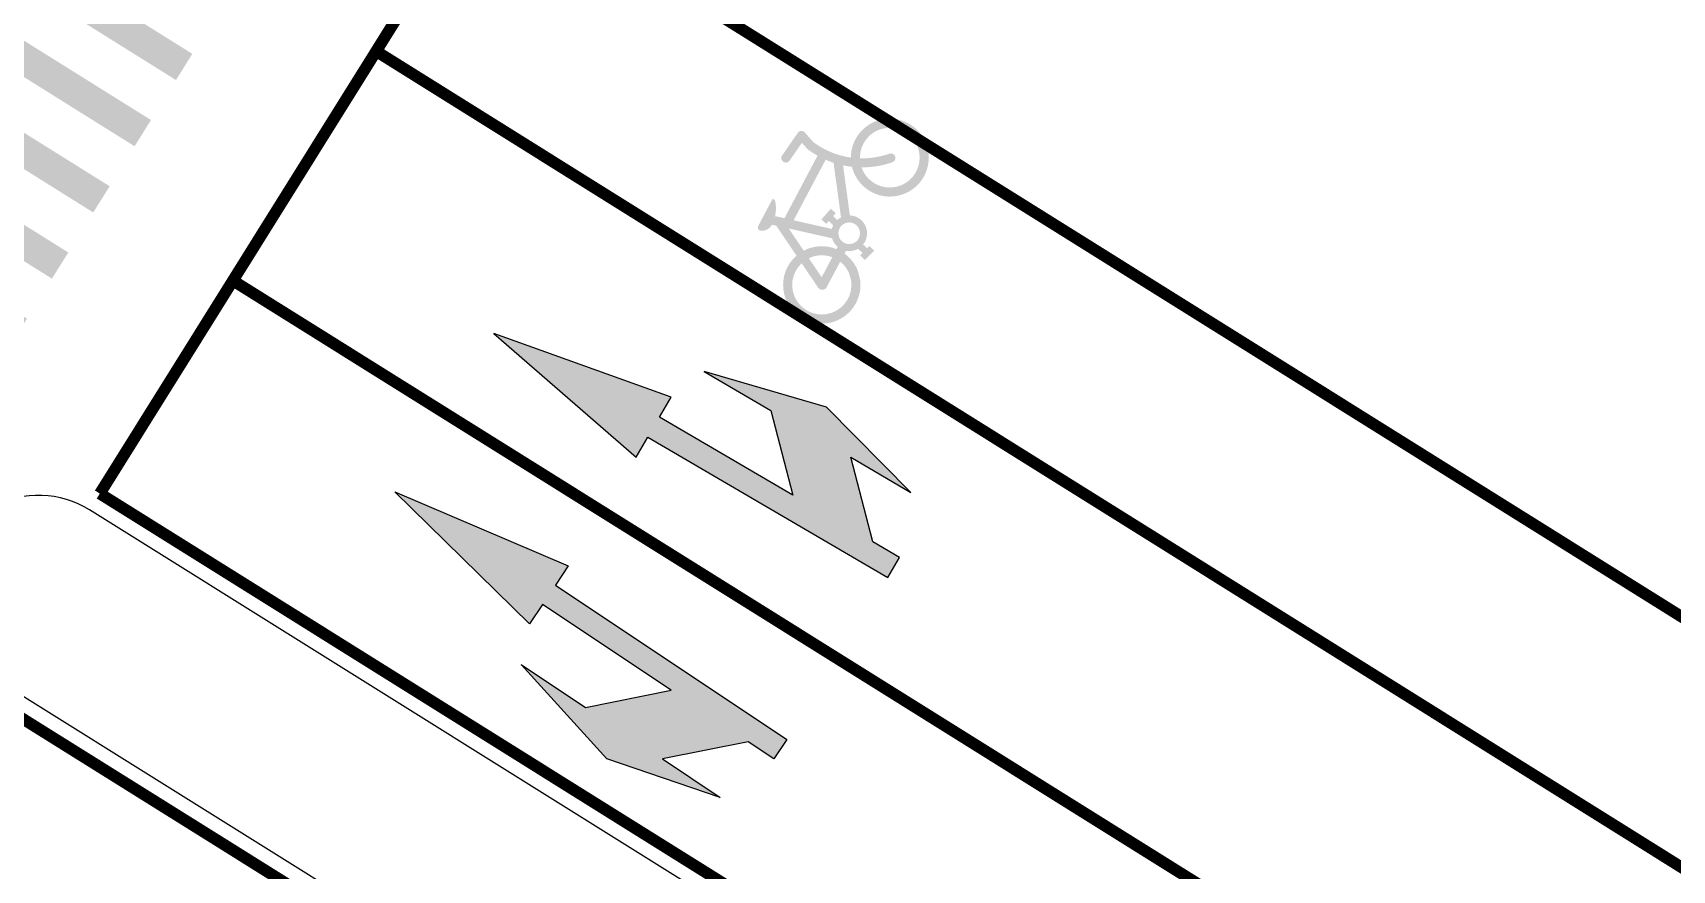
# Model space of a CAD drawing. Header units: millimetres. Extents: x 67532 to 67858, y 50657 to 50929.
# Drawn here: x 67722.75 to 67743.98, y 50757.08 to 50767.91 of the extents above; entities that cross this region are included whole.
import ezdxf

# ---------------------------------------------------------------- set-up
doc = ezdxf.new("R2010")
doc.units = ezdxf.units.MM
doc.linetypes.add('DASHDOT', pattern=[25.399999999999995, 12.7, -6.349999999999998, 0, -6.349999999999998])
for name, color, linetype in [('@-地面图案', 7, 'Continuous'), ('@-路面边线', 7, 'Continuous'), ('RD-中线', 1, 'DASHDOT')]:
    doc.layers.add(name, color=color, linetype=linetype)
doc.layers.add('@-道路标线', color=7, linetype='Continuous', lineweight=0)

# ---------------------------------------------------------------- blocks, each defined once
blk = doc.blocks.new('*U2')
at = {"layer": '@-路面边线'}
h = blk.add_hatch(color=256, dxfattribs=at)
h.dxf.hatch_style = 1
h.paths.add_polyline_path([(-6.170362002423824e-12, -3.855670105498916e-12), (-6.590505918779854e-12, -3.999999999998119), (0.3999999999929134, -3.999999999995539), (0.3999999999933334, -1.27542421068938e-12)])
blk = doc.blocks.new('*U3')
at = {"layer": '@-路面边线', "color": 0, "linetype": 'ByBlock', "lineweight": -2, "transparency": 16777216, "rotation": 238.0000000000107}
for p in [(67726.95930303297, 50771.06628763201), (67726.4240845761, 50770.20975905489), (67725.88886611922, 50769.35323047778), (67725.35364766234, 50768.49670190066), (67724.81842920546, 50767.64017332354), (67724.28321074859, 50766.78364474642), (67723.74799229171, 50765.9271161693), (67723.21277383485, 50765.07058759218), (67722.67755537797, 50764.21405901507), (67722.1423369211, 50763.35753043795), (67721.60711846422, 50762.50100186083), (67721.07190000734, 50761.64447328371), (67720.53668155047, 50760.78794470659), (67720.00146309359, 50759.93141612948), (67719.46624463671, 50759.07488755236), (67718.93102617984, 50758.21835897524), (67718.39580772296, 50757.36183039812), (67717.86058926609, 50756.505301821), (67717.32537080921, 50755.64877324389), (67716.79015235233, 50754.79224466677), (67716.25493389546, 50753.93571608965), (67715.7197154386, 50753.07918751254)]:
    blk.add_blockref('*U2', p, dxfattribs=at)
blk = doc.blocks.new('6米直行加右转')
at = {"layer": '@-地面图案'}
blk.add_hatch(color=256, dxfattribs=at).paths.add_polyline_path([(1.600000000000023, -0.1500000000000057), (3.600000000000023, -0.1500000000000057), (3.600000000000023, -0.4500000000000171), (5.999999999999999, -2.846334279382745e-14), (3.600000000000023, 0.4499999999999604), (3.600000000000022, 0.1500000000000057), (0, 0.1500000000000057), (0, -0.1500000000000057), (0.399999999999977, -0.1500000000000057), (1.199999999999989, -0.9500000000000169), (0.300000000000012, -0.9500000000000169), (1.800000000000011, -1.349999999999994), (3.399999999999977, -0.9500000000000172), (2.399999999999977, -0.950000000000017)])
at = {"layer": '@-地面图案', "linetype": 'Continuous'}
blk.add_lwpolyline([(1.800000000000011, -1.349999999999994), (3.399999999999977, -0.950000000000017), (2.399999999999977, -0.950000000000017), (1.600000000000023, -0.1500000000000057), (3.600000000000023, -0.1500000000000057), (3.600000000000023, -0.4500000000000171), (6, -2.842170943040401e-14), (3.600000000000023, 0.4499999999999602), (3.600000000000023, 0.1500000000000057), (0, 0.1500000000000057), (0, -0.1500000000000057), (0.3999999999999773, -0.1500000000000057), (1.199999999999989, -0.950000000000017), (0.3000000000000114, -0.950000000000017)], close=True, dxfattribs=at)

msp = doc.modelspace()

# ---------------------------------------------------------------- hatches: boundary and pattern name
at = {"layer": '@-道路标线'}
h = msp.add_hatch(color=7, dxfattribs=at)
edge = h.paths.add_edge_path()
edge.add_line((67732.37859591423, 50765.41597209642), (67732.3216417897, 50765.4287680186))
edge.add_ellipse((67731.91719839693, 50765.6406800539), major_axis=(-0.294394630429992, 0.3490151165421425), ratio=0.9999805706952836, start_angle=200.1195756284293, end_angle=202.1999952957983, ccw=False)
edge.add_ellipse((67732.1914089227, 50765.50168023157), major_axis=(0.1149100332357679, 0.0969267380229854), ratio=0.9999999506772708, start_angle=219.8589830386828, end_angle=284.2785924977287, ccw=False)
edge.add_ellipse((67732.18229836193, 50765.39295434783), major_axis=(0.03273972851761595, 0.02761599661588862), ratio=0.9999998303205472, start_angle=113.18325781182659, end_angle=206.501347011118, ccw=False)
edge.add_line((67732.14402359113, 50765.41217867372), (67732.32950334801, 50765.76251340828))
edge.add_ellipse((67732.32666280512, 50765.72095168266), major_axis=(0.03184328155220946, 0.02685984262549533), ratio=0.9999998508462595, start_angle=310.81329457208363, end_angle=405.9425271505703, ccw=False)
edge.add_ellipse((67731.91719839693, 50765.6406800539), major_axis=(0.3490162879078428, 0.2943956184782341), ratio=0.999999995276094, start_angle=307.0992444217952, end_angle=329.14455822133897, ccw=False)
edge.add_line((67732.36253172052, 50765.53988618305), (67732.48374457615, 50765.51265320371))
edge.add_line((67732.48374457663, 50765.5126532045), (67732.91245698457, 50766.32240652926))
edge.add_ellipse((67733.49070117905, 50767.34957930891), major_axis=(-0.7600104331305128, 0.9010189129633899), ratio=0.9999997747193812, start_angle=102.93400800517048, end_angle=110.4751074252666, ccw=False)
edge.add_line((67732.78265478174, 50766.40717782047), (67732.710069813, 50766.48882041081))
edge.add_line((67732.71006981347, 50766.4888204116), (67732.55000963074, 50766.25828669615))
edge.add_ellipse((67732.50180066413, 50766.29175831027), major_axis=(-0.03784060916535394, 0.04486136380470548), ratio=0.9999999969862579, start_angle=15.0799806736444, end_angle=195.0799806736443, ccw=False)
edge.add_line((67732.45359169722, 50766.32522992567), (67732.65272369805, 50766.61203854987))
edge.add_ellipse((67732.70438705572, 50766.58354227605), major_axis=(-0.03804159580121894, 0.04509964048127858), ratio=0.9999999565071804, start_angle=-94.40099306387123, end_angle=20.972252427922285, ccw=False)
edge.add_line((67732.75227288695, 50766.61801091996), (67732.86235664075, 50766.49419021254))
edge.add_ellipse((67733.49070117905, 50767.34957930891), major_axis=(0.8112959646659608, 0.684329028649221), ratio=0.9999999809832021, start_angle=193.5523853715453, end_angle=221.8935450160579)
edge.add_ellipse((67733.84791913517, 50766.29718370116), major_axis=(0.3853859938839992, 0.325073505028759), ratio=0.9999999808311439, start_angle=-98.18991527179861, end_angle=139.7104712913849, ccw=False)
edge.add_ellipse((67733.84791913517, 50766.29718370116), major_axis=(0.3853859927569904, 0.3250735040781263), ratio=0.9999999833191034, start_angle=153.487581228541, end_angle=261.8100847081013, ccw=False)
edge.add_ellipse((67733.49070117905, 50767.34957930891), major_axis=(0.9010187508633858, 0.760010296398983), ratio=0.9999999987140331, start_angle=217.7231741279261, end_angle=223.3859971820988, ccw=False)
edge.add_line((67733.24302690352, 50766.19714375249), (67733.3312366185, 50765.54958071245))
edge.add_ellipse((67733.32247733914, 50765.31854439204), major_axis=(0.1767276357335071, 0.1490699529693575), ratio=0.9999999485642296, start_angle=280.9424230675123, end_angle=407.6811191826454, ccw=False)
edge.add_line((67733.5023838323, 50765.17332677574), (67733.5552118381, 50765.12326954467))
edge.add_line((67733.55521183909, 50765.12326954625), (67733.58670881088, 50765.15427460913))
edge.add_line((67733.5867088096, 50765.15427460883), (67733.64682145944, 50765.0932082455))
edge.add_line((67733.64682145894, 50765.0932082447), (67733.5248497913, 50764.97314148118))
edge.add_line((67733.52484979128, 50764.97314148118), (67733.46473714225, 50765.03420784402))
edge.add_line((67733.46473714225, 50765.03420784402), (67733.49410849041, 50765.06312048561))
edge.add_line((67733.49410849198, 50765.06312048461), (67733.43669354054, 50765.11752408394))
edge.add_ellipse((67733.32247733914, 50765.31854439204), major_axis=(-0.1490699470323427, 0.1767276286949687), ratio=0.9999998710940378, start_angle=156.077858777343, end_angle=169.4568067655877, ccw=False)
edge.add_line((67733.38707964412, 50765.09655104399), (67733.35686364803, 50765.08991349327))
edge.add_ellipse((67733.32247733914, 50765.31854439204), major_axis=(0.1767276339232337, 0.14906995144239), ratio=0.99999997824153, start_angle=219.2364363992578, end_angle=238.4055656186149, ccw=False)
edge.add_line((67733.27988431306, 50765.09129928119), (67733.26129268129, 50765.05618335104))
edge.add_ellipse((67732.9678657976, 50764.6504582893), major_axis=(-0.322838753978768, 0.3827366184622535), ratio=0.999999957172602, start_angle=251.5529690226818, end_angle=283.97727336007733, ccw=False)
edge.add_line((67733.43309124911, 50764.83559996339), (67733.46425522439, 50764.71610649674))
edge.add_ellipse((67732.9678657976, 50764.6504582893), major_axis=(0.3827366019810827, 0.3228387400768831), ratio=0.9999999765459381, start_angle=90.72597712170881, end_angle=327.3860601384187, ccw=False)
edge.add_line((67732.64020357287, 50765.02907367869), (67732.37859591156, 50765.4159720992))
edge = h.paths.add_edge_path(flags=16)
edge.add_line((67732.60244061664, 50765.48598568357), (67733.09817550474, 50765.37460857676))
edge.add_ellipse((67733.32247733914, 50765.31854439204), major_axis=(0.176727881901056, 0.1490701606119529), ratio=0.9999989921065656, start_angle=113.33312174311399, end_angle=125.81877227170509, ccw=False)
edge.add_line((67733.11560101717, 50765.42177564692), (67733.0579968895, 50765.47635850126))
edge.add_line((67733.05799688795, 50765.47635850224), (67733.02617189202, 50765.44040014451))
edge.add_line((67733.0261718925, 50765.44040014531), (67732.9620048969, 50765.49719123606))
edge.add_line((67732.9620048964, 50765.49719123527), (67733.0844092502, 50765.63549320939))
edge.add_line((67733.0844092497, 50765.6354932086), (67733.14857624818, 50765.57870211716))
edge.add_line((67733.14857624946, 50765.57870211745), (67733.11482078506, 50765.54056256272))
edge.add_line((67733.11482078506, 50765.54056256272), (67733.1677872209, 50765.49037416143))
edge.add_ellipse((67733.32247733914, 50765.31854439204), major_axis=(-0.1490699468905381, 0.1767276285268542), ratio=0.9999996316774112, start_angle=-12.801403836924408, end_angle=1.8475263374838278, ccw=False)
edge.add_line((67733.21627063242, 50765.52390904308), (67733.12000159844, 50766.23063691396))
edge.add_ellipse((67733.49070117905, 50767.34957930891), major_axis=(0.9010186835191508, 0.7600102395940471), ratio=0.9999999651228509, start_angle=206.1845881327514, end_angle=211.5225778991242, ccw=False)
edge.add_line((67733.017513156, 50766.26997597472), (67732.60244061565, 50765.48598568199))
edge = h.paths.add_edge_path(flags=16)
edge.add_line((67732.53989685199, 50765.37973250274), (67732.73373585973, 50765.09305892188))
edge.add_ellipse((67732.9678657976, 50764.6504582893), major_axis=(0.3827366044165242, 0.3228387421311809), ratio=0.9999999682488206, start_angle=387.44292668244736, end_angle=437.7305866839091, ccw=False)
edge.add_line((67733.15874817519, 50765.11335793405), (67733.17368950797, 50765.14157917619))
edge.add_ellipse((67733.32247733914, 50765.31854439204), major_axis=(-0.1490699674834752, 0.1767276529405004), ratio=0.9999998818253548, start_angle=66.12125378608778, end_angle=99.79606636223912, ccw=False)
edge.add_line((67733.10053297243, 50765.25377399032), (67732.539896852, 50765.37973250273))
edge = h.paths.add_edge_path(flags=16)
edge.add_line((67733.34328973677, 50765.18016499763), (67733.36157804108, 50765.1841823897))
edge.add_ellipse((67733.32247733914, 50765.31854439204), major_axis=(-0.02843144591164337, 0.1370170283302143), ratio=0.9999982862807512, start_angle=184.5028513073123, end_angle=536.8305418411982)
edge = h.paths.add_edge_path(flags=16)
edge.add_ellipse((67733.84791913517, 50766.29718370116), major_axis=(0.2956632649911329, 0.2493922856154551), ratio=0.9999999827594351, start_angle=158.9141864051265, end_angle=261.729474163011)
edge.add_ellipse((67733.84791913517, 50766.29718370116), major_axis=(0.2956632683319073, 0.2493922884334019), ratio=0.9999999726421697, start_angle=261.7294742455286, end_angle=501.1211886144014)
edge.add_ellipse((67733.49070117905, 50767.34957930891), major_axis=(0.8112959687239889, 0.6843290320721724), ratio=0.9999999693913519, start_angle=228.2603932092995, end_angle=249.2839976678984)
edge.add_ellipse((67733.86291222456, 50766.2931733977), major_axis=(0.04486264567313705, 0.03784169042277023), ratio=0.9999984609880854, start_angle=249.7117148502653, end_angle=428.8563375229205, ccw=False)
edge.add_ellipse((67733.49070117905, 50767.34957930891), major_axis=(0.9010187004510929, 0.7600102538761585), ratio=0.9999999672635289, start_angle=229.4454243372494, end_angle=249.28399770017649, ccw=False)
edge = h.paths.add_edge_path(flags=16)
edge.add_line((67732.79998872246, 50764.99507583325), (67732.96607804208, 50764.74944199259))
edge.add_line((67732.96607804258, 50764.74944199339), (67733.10349481922, 50765.00899523494))
edge.add_ellipse((67732.9678657976, 50764.6504582893), major_axis=(0.2930138727191059, 0.247157520352234), ratio=0.9999999719880538, start_angle=29.13147224983823, end_angle=75.82490958884358)
edge = h.paths.add_edge_path(flags=16)
edge.add_ellipse((67732.9678657976, 50764.6504582893), major_axis=(0.2930138773788397, 0.2471575242827243), ratio=0.9999999542659418, start_angle=92.82568757028405, end_angle=327.3860593604895)
edge.add_line((67733.34788952711, 50764.70071696572), (67733.32403113155, 50764.79219827182))
edge.add_ellipse((67732.9678657976, 50764.6504582893), major_axis=(0.2930138761108013, 0.2471575232131325), ratio=0.9999999059556514, start_angle=341.5529669549778, end_angle=371.5106501264239)
edge.add_line((67733.20566617325, 50764.95111582683), (67733.03409893898, 50764.62705910427))
edge.add_ellipse((67732.97369817016, 50764.65272487755), major_axis=(-0.0423140532634269, 0.05016478802461485), ratio=0.9999999181052606, start_angle=79.8263932664151, end_angle=206.8305000872452, ccw=False)
edge.add_line((67732.91684813495, 50764.61993680264), (67732.70656392645, 50764.93093162434))

# ---------------------------------------------------------------- linework, layer by layer
at = {"layer": '@-道路标线', "color": 7, "linetype": 'Continuous', "const_width": 0.15, "flags": 128}
for points in [[(67723.62116621507, 50761.94999219006), (67728.65539922529, 50770.00644910354)], [(67728.65539922529, 50770.00644910355), (67857.60864078191, 50689.42752062546)], [(67727.19812124864, 50767.67431683912), (67856.15136280526, 50687.09538836103)], [(67725.34340382382, 50764.70614850257), (67750.78484670853, 50748.80857057557)], [(67723.62116621507, 50761.94999219006), (67852.5744077717, 50681.37106371197)], [(67722.0314084224, 50759.40584790159), (67850.984649979, 50678.82691942351)]]:
    msp.add_lwpolyline(points, dxfattribs=at)
at = {"layer": 'RD-中线', "color": 3, "linetype": 'Continuous'}
msp.add_lwpolyline([(67852.44192795563, 50681.15905168794), (67723.48868639903, 50761.73798016602, 1.000000000009872), (67722.16388823844, 50759.61785992563), (67851.11712979505, 50679.03893144755)], format="xyb", close=True, dxfattribs=at)

# ---------------------------------------------------------------- block references
at = {"layer": '@-地面图案', "rotation": 149.694064615936}
msp.add_blockref('6米直行加右转', (67733.89995730786, 50760.99456891468), dxfattribs=at)
at = {"layer": '@-地面图案', "xscale": -1, "rotation": 326.3059353840794}
msp.add_blockref('6米直行加右转', (67732.43029562314, 50758.64261857464), dxfattribs=at)
at = {"layer": '@-路面边线'}
msp.add_blockref('*U3', (0, 0), dxfattribs=at)

doc.saveas('drawing.dxf')
